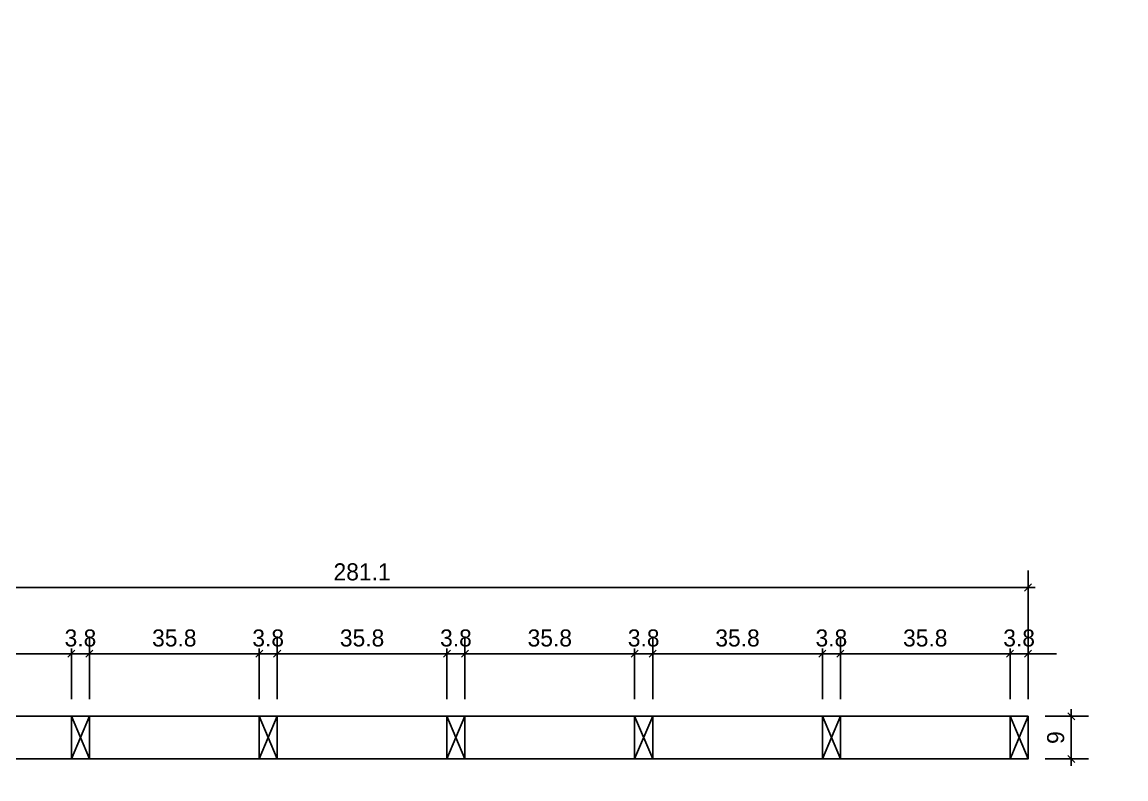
# Model space of a CAD drawing. Header units: millimetres. Extents: x 19458 to 19801, y 4351 to 4752.
# Drawn here: x 19584.215 to 19586.545, y 4508.364 to 4509.962 of the extents above; entities that cross this region are included whole.
import ezdxf

# ---------------------------------------------------------------- set-up
doc = ezdxf.new("R2010")
doc.units = ezdxf.units.MM
for name, color, linetype in [('0 @ 0.2', 7, 'Continuous'), ('cotas', 1, 'Continuous'), ('cotas @ 200', 1, 'Continuous'), ('cotas @ 300', 1, 'Continuous'), ('cotas @ 400', 1, 'Continuous'), ('PANELES PARED', 2, 'Continuous')]:
    doc.layers.add(name, color=color, linetype=linetype)
doc.styles.add('century gothic', font='GOTHIC.TTF')
doc.styles.add('COTAS SMC', font='GOTHIC.TTF')
doc.dimstyles.new('ANOTATIVE 100 SMCONSTRUCCIONES', dxfattribs={"dimscale": 0, "dimtxt": 0.18, "dimasz": 0.15, "dimexe": 0.18, "dimexo": 0.09, "dimgap": 0.1, "dimtad": 1, "dimzin": 0, "dimdsep": 46, "dimtxsty": 'century gothic', "dimblk1": 'FLECHA1', "dimblk2": 'FLECHA1', "dimsah": 1, "dimcen": 0.18, "dimdle": 0.075, "dimclrd": 1, "dimclre": 1, "dimclrt": 2, "dimaunit": 1, "dimadec": 0, "dimazin": 0, "dimtfac": 0.75, "dimtix": 1, "dimtmove": 2, "dimatfit": 3, "dimfxl": 0.09, "dimtvp": 1.5, "dimtfill": 1, "dimtolj": 1, "dimtzin": 0, "dimarcsym": 0})
doc.dimstyles.new('ANOTATIVE CM SMCONSTRUCCIONES', dxfattribs={"dimscale": 0, "dimtxt": 0.18, "dimasz": 0.15, "dimexe": 0.18, "dimexo": 0.18, "dimgap": 0.07, "dimtad": 1, "dimdec": 1, "dimlfac": 100, "dimdsep": 46, "dimtxsty": 'century gothic', "dimblk1": 'FLECHA1', "dimblk2": 'FLECHA1', "dimsah": 1, "dimcen": 0.18, "dimdle": 0.075, "dimclrd": 1, "dimclre": 1, "dimclrt": 2, "dimaunit": 1, "dimadec": 0, "dimazin": 2, "dimtfac": 0.75, "dimtdec": 1, "dimtix": 1, "dimtmove": 2, "dimatfit": 3, "dimfxl": 0.09, "dimtvp": 1.5, "dimtfill": 1, "dimtolj": 1, "dimtzin": 0, "dimarcsym": 0})
doc.dimstyles.new('PIES SMCONSTRUCCIONES', dxfattribs={"dimscale": 0, "dimtxt": 0.18, "dimasz": 0.2, "dimexe": 0.18, "dimexo": 0, "dimgap": 0.1, "dimtad": 1, "dimdec": 0, "dimlfac": 39.370079, "dimzin": 0, "dimdsep": 46, "dimlunit": 4, "dimtxsty": 'COTAS SMC', "dimblk1": 'FLECHA1', "dimblk2": 'FLECHA1', "dimsah": 1, "dimcen": 0.2, "dimdle": 0.075, "dimclrd": 1, "dimclre": 1, "dimclrt": 2, "dimaunit": 1, "dimadec": 0, "dimazin": 0, "dimtfac": 0.75, "dimtdec": 0, "dimtix": 1, "dimtmove": 2, "dimatfit": 3, "dimfxl": 0.09, "dimtvp": 1.5, "dimtfill": 1, "dimtolj": 1, "dimtzin": 0, "dimarcsym": 0})

# ---------------------------------------------------------------- blocks, each defined once
blk = doc.blocks.new('FLECHA1')
at = {"color": 4}
blk.add_line((-0.246176, -0.248081), (0.248081, 0.25), dxfattribs=at)
at = {"color": 1}
blk.add_line((-1, 0), (0.496162, 0), dxfattribs=at)
blk = doc.blocks.new('*D1758')
at = {"layer": 'cotas', "color": 1, "lineweight": -2, "transparency": 16777216}
for p, q in [((19614.326, 4580.8448), (19614.326, 4610.8448)), ((19597.9836, 4550.8448), (19578.326, 4550.8448)), ((19614.326, 4548.4298), (19614.326, 4550.8448)), ((19597.5339, 4548.4298), (19578.326, 4548.4298)), ((19614.326, 4518.4298), (19614.326, 4488.4298))]:
    blk.add_line(p, q, dxfattribs=at)
at = {"layer": 'Defpoints', "color": 0, "transparency": 16777216}
for p in [(19614.326, 4550.8448), (19615.9836, 4550.8448), (19615.5339, 4548.4298)]:
    blk.add_point(p, dxfattribs=at)
at = {"layer": 'cotas', "color": 1, "lineweight": -2, "transparency": 16777216, "xscale": 30, "yscale": 30, "zscale": 30}
for p, rotation in [((19614.326, 4550.8448), 270), ((19614.326, 4548.4298), 90)]:
    blk.add_blockref('FLECHA1', p, dxfattribs=dict(at, rotation=rotation))
at = {"layer": 'cotas', "color": 2, "transparency": 16777216, "insert": (19575.5307, 4549.6373), "char_height": 36, "attachment_point": 5, "rotation": 90, "style": 'century gothic', "bg_fill": 3, "box_fill_scale": 1.1, "bg_fill_color": 256, "bg_fill_true_color": 13158600, "bg_fill_transparency": 0}
blk.add_mtext('\\A1;2.42', dxfattribs=at)
blk = doc.blocks.new('*D1775')
at = {"layer": 'cotas', "color": 1, "lineweight": -2, "transparency": 16777216}
for p, q in [((19614.326, 4595.8448), (19614.326, 4640.8448)), ((19588.9836, 4550.8448), (19560.326, 4550.8448)), ((19614.326, 4548.4298), (19614.326, 4550.8448)), ((19588.5339, 4548.4298), (19560.326, 4548.4298)), ((19614.326, 4503.4298), (19614.326, 4458.4298))]:
    blk.add_line(p, q, dxfattribs=at)
at = {"layer": 'Defpoints', "color": 0, "transparency": 16777216}
for p in [(19614.326, 4550.8448), (19615.9836, 4550.8448), (19615.5339, 4548.4298)]:
    blk.add_point(p, dxfattribs=at)
at = {"layer": 'cotas', "color": 1, "lineweight": -2, "transparency": 16777216, "xscale": 45, "yscale": 45, "zscale": 45}
for p, rotation in [((19614.326, 4550.8448), 270), ((19614.326, 4548.4298), 90)]:
    blk.add_blockref('FLECHA1', p, dxfattribs=dict(at, rotation=rotation))
at = {"layer": 'cotas', "color": 2, "transparency": 16777216, "insert": (19556.133, 4549.6373), "char_height": 54, "attachment_point": 5, "rotation": 90, "style": 'century gothic', "bg_fill": 3, "box_fill_scale": 1.1, "bg_fill_color": 256, "bg_fill_true_color": 13158600, "bg_fill_transparency": 0}
blk.add_mtext('\\A1;2.42', dxfattribs=at)
blk = doc.blocks.new('*D1834')
at = {"layer": 'cotas', "color": 1, "lineweight": -2, "transparency": 16777216}
for p, q in [((19620.0128, 4631.7533), (19620.0128, 4711.7533)), ((19620.4168, 4551.7533), (19548.0128, 4551.7533)), ((19620.0128, 4550.5333), (19620.0128, 4551.7533)), ((19620.4168, 4550.5333), (19548.0128, 4550.5333)), ((19620.0128, 4470.5333), (19620.0128, 4390.5333))]:
    blk.add_line(p, q, dxfattribs=at)
at = {"layer": 'Defpoints', "color": 0, "transparency": 16777216}
for p in [(19620.0128, 4551.7533), (19620.4168, 4551.7533), (19620.4168, 4550.5333)]:
    blk.add_point(p, dxfattribs=at)
at = {"layer": 'cotas', "color": 1, "lineweight": -2, "transparency": 16777216, "xscale": 80, "yscale": 80, "zscale": 80}
for p, rotation in [((19620.0128, 4551.7533), 270), ((19620.0128, 4550.5333), 90)]:
    blk.add_blockref('FLECHA1', p, dxfattribs=dict(at, rotation=rotation))
at = {"layer": 'cotas', "color": 2, "transparency": 16777216, "insert": (19543.1073, 4551.1433), "char_height": 72, "attachment_point": 5, "rotation": 90, "style": 'COTAS SMC', "bg_fill": 3, "box_fill_scale": 1.1, "bg_fill_color": 256, "bg_fill_true_color": 13158600, "bg_fill_transparency": 0}
blk.add_mtext("\\A1;4'", dxfattribs=at)
blk = doc.blocks.new('*D1166')
at = {"color": 1, "lineweight": -2, "transparency": 16777216}
for p, q in [((19586.3745, 4508.4964), (19586.4657, 4508.4964)), ((19586.4297, 4508.4664), (19586.4297, 4508.4364)), ((19586.3745, 4508.4064), (19586.4657, 4508.4064))]:
    blk.add_line(p, q, dxfattribs=at)
at = {"layer": 'Defpoints', "color": 0, "transparency": 16777216}
for p in [(19586.3385, 4508.4964), (19586.3385, 4508.4064), (19586.4297, 4508.4064)]:
    blk.add_point(p, dxfattribs=at)
at = {"color": 1, "lineweight": -2, "transparency": 16777216, "xscale": 0.03, "yscale": 0.03, "zscale": 0.03}
for p, rotation in [((19586.4297, 4508.4964), 90), ((19586.4297, 4508.4064), 270)]:
    blk.add_blockref('FLECHA1', p, dxfattribs=dict(at, rotation=rotation))
at = {"color": 2, "transparency": 16777216, "insert": (19586.3968, 4508.4514), "char_height": 0.036, "attachment_point": 5, "rotation": 90, "style": 'century gothic', "bg_fill": 3, "box_fill_scale": 1.1, "bg_fill_color": 256, "bg_fill_true_color": 13158600, "bg_fill_transparency": 0}
blk.add_mtext('\\A1;9', dxfattribs=at)
blk = doc.blocks.new('PZ1')
at = {"layer": 'PANELES PARED'}
for p, q in [((19503.9863, 4507.8495), (19504.0243, 4507.7595)), ((19503.9863, 4507.7595), (19504.0243, 4507.8495))]:
    blk.add_line(p, q, dxfattribs=at)
blk.add_lwpolyline([(19503.9863, 4507.7595), (19504.0243, 4507.7595), (19504.0243, 4507.8495), (19503.9863, 4507.8495)], close=True, dxfattribs=at)
blk = doc.blocks.new('*D1189')
at = {"color": 1, "lineweight": -2, "transparency": 16777216}
for p, q in [((19583.9612, 4508.5324), (19583.9612, 4508.6646)), ((19584.3194, 4508.5324), (19584.3194, 4508.6646)), ((19583.9912, 4508.6286), (19584.2894, 4508.6286))]:
    blk.add_line(p, q, dxfattribs=at)
at = {"layer": 'Defpoints', "color": 0, "transparency": 16777216}
for p in [(19584.3194, 4508.6286), (19583.9612, 4508.4964), (19584.3194, 4508.4964)]:
    blk.add_point(p, dxfattribs=at)
at = {"color": 1, "lineweight": -2, "transparency": 16777216, "xscale": 0.03, "yscale": 0.03, "zscale": 0.03, "rotation": 180}
blk.add_blockref('FLECHA1', (19583.9612, 4508.6286), dxfattribs=at)
at = {"color": 1, "lineweight": -2, "transparency": 16777216, "xscale": 0.03, "yscale": 0.03, "zscale": 0.03}
blk.add_blockref('FLECHA1', (19584.3194, 4508.6286), dxfattribs=at)
at = {"color": 2, "transparency": 16777216, "insert": (19584.1403, 4508.6615), "char_height": 0.036, "attachment_point": 5, "style": 'century gothic', "bg_fill": 3, "box_fill_scale": 1.1, "bg_fill_color": 256, "bg_fill_true_color": 13158600, "bg_fill_transparency": 0}
blk.add_mtext('\\A1;35.8', dxfattribs=at)
blk = doc.blocks.new('*D1190')
at = {"color": 1, "lineweight": -2, "transparency": 16777216}
for p, q in [((19584.3194, 4508.5324), (19584.3194, 4508.6646)), ((19584.3574, 4508.5324), (19584.3574, 4508.6646)), ((19584.2894, 4508.6286), (19584.2594, 4508.6286)), ((19584.3194, 4508.6286), (19584.3574, 4508.6286)), ((19584.3874, 4508.6286), (19584.4174, 4508.6286))]:
    blk.add_line(p, q, dxfattribs=at)
at = {"layer": 'Defpoints', "color": 0, "transparency": 16777216}
for p in [(19584.3194, 4508.4964), (19584.3574, 4508.4964)]:
    blk.add_point(p, dxfattribs=at)
at = {"color": 1, "lineweight": -2, "transparency": 16777216, "xscale": 0.03, "yscale": 0.03, "zscale": 0.03}
blk.add_blockref('FLECHA1', (19584.3194, 4508.6286), dxfattribs=at)
at = {"color": 1, "lineweight": -2, "transparency": 16777216, "xscale": 0.03, "yscale": 0.03, "zscale": 0.03, "rotation": 180}
blk.add_blockref('FLECHA1', (19584.3574, 4508.6286), dxfattribs=at)
at = {"color": 2, "transparency": 16777216, "insert": (19584.3384, 4508.6615), "char_height": 0.036, "attachment_point": 5, "style": 'century gothic', "bg_fill": 3, "box_fill_scale": 1.1, "bg_fill_color": 256, "bg_fill_true_color": 13158600, "bg_fill_transparency": 0}
blk.add_mtext('\\A1;3.8', dxfattribs=at)
at = {"layer": 'Defpoints', "color": 0, "transparency": 16777216}
blk.add_point((19584.3574, 4508.6286), dxfattribs=at)
blk = doc.blocks.new('*D1191')
at = {"color": 1, "lineweight": -2, "transparency": 16777216}
for p, q in [((19584.3574, 4508.5324), (19584.3574, 4508.6646)), ((19584.7156, 4508.5324), (19584.7156, 4508.6646)), ((19584.3874, 4508.6286), (19584.6856, 4508.6286))]:
    blk.add_line(p, q, dxfattribs=at)
at = {"layer": 'Defpoints', "color": 0, "transparency": 16777216}
for p in [(19584.7156, 4508.6286), (19584.3574, 4508.4964), (19584.7156, 4508.4964)]:
    blk.add_point(p, dxfattribs=at)
at = {"color": 1, "lineweight": -2, "transparency": 16777216, "xscale": 0.03, "yscale": 0.03, "zscale": 0.03, "rotation": 180}
blk.add_blockref('FLECHA1', (19584.3574, 4508.6286), dxfattribs=at)
at = {"color": 1, "lineweight": -2, "transparency": 16777216, "xscale": 0.03, "yscale": 0.03, "zscale": 0.03}
blk.add_blockref('FLECHA1', (19584.7156, 4508.6286), dxfattribs=at)
at = {"color": 2, "transparency": 16777216, "insert": (19584.5365, 4508.6615), "char_height": 0.036, "attachment_point": 5, "style": 'century gothic', "bg_fill": 3, "box_fill_scale": 1.1, "bg_fill_color": 256, "bg_fill_true_color": 13158600, "bg_fill_transparency": 0}
blk.add_mtext('\\A1;35.8', dxfattribs=at)
blk = doc.blocks.new('*D1192')
at = {"color": 1, "lineweight": -2, "transparency": 16777216}
for p, q in [((19584.7156, 4508.5324), (19584.7156, 4508.6646)), ((19584.7536, 4508.5324), (19584.7536, 4508.6646)), ((19584.6856, 4508.6286), (19584.6556, 4508.6286)), ((19584.7156, 4508.6286), (19584.7536, 4508.6286)), ((19584.7836, 4508.6286), (19584.8136, 4508.6286))]:
    blk.add_line(p, q, dxfattribs=at)
at = {"layer": 'Defpoints', "color": 0, "transparency": 16777216}
for p in [(19584.7156, 4508.4964), (19584.7536, 4508.4964)]:
    blk.add_point(p, dxfattribs=at)
at = {"color": 1, "lineweight": -2, "transparency": 16777216, "xscale": 0.03, "yscale": 0.03, "zscale": 0.03}
blk.add_blockref('FLECHA1', (19584.7156, 4508.6286), dxfattribs=at)
at = {"color": 1, "lineweight": -2, "transparency": 16777216, "xscale": 0.03, "yscale": 0.03, "zscale": 0.03, "rotation": 180}
blk.add_blockref('FLECHA1', (19584.7536, 4508.6286), dxfattribs=at)
at = {"color": 2, "transparency": 16777216, "insert": (19584.7346, 4508.6615), "char_height": 0.036, "attachment_point": 5, "style": 'century gothic', "bg_fill": 3, "box_fill_scale": 1.1, "bg_fill_color": 256, "bg_fill_true_color": 13158600, "bg_fill_transparency": 0}
blk.add_mtext('\\A1;3.8', dxfattribs=at)
at = {"layer": 'Defpoints', "color": 0, "transparency": 16777216}
blk.add_point((19584.7536, 4508.6286), dxfattribs=at)
blk = doc.blocks.new('*D1178')
at = {"color": 1, "lineweight": -2, "transparency": 16777216}
for p, q in [((19584.7536, 4508.5324), (19584.7536, 4508.6646)), ((19585.1119, 4508.5324), (19585.1119, 4508.6646)), ((19584.7836, 4508.6286), (19585.0819, 4508.6286))]:
    blk.add_line(p, q, dxfattribs=at)
at = {"layer": 'Defpoints', "color": 0, "transparency": 16777216}
for p in [(19585.1119, 4508.6286), (19584.7536, 4508.4964), (19585.1119, 4508.4964)]:
    blk.add_point(p, dxfattribs=at)
at = {"color": 1, "lineweight": -2, "transparency": 16777216, "xscale": 0.03, "yscale": 0.03, "zscale": 0.03, "rotation": 180}
blk.add_blockref('FLECHA1', (19584.7536, 4508.6286), dxfattribs=at)
at = {"color": 1, "lineweight": -2, "transparency": 16777216, "xscale": 0.03, "yscale": 0.03, "zscale": 0.03}
blk.add_blockref('FLECHA1', (19585.1119, 4508.6286), dxfattribs=at)
at = {"color": 2, "transparency": 16777216, "insert": (19584.9328, 4508.6615), "char_height": 0.036, "attachment_point": 5, "style": 'century gothic', "bg_fill": 3, "box_fill_scale": 1.1, "bg_fill_color": 256, "bg_fill_true_color": 13158600, "bg_fill_transparency": 0}
blk.add_mtext('\\A1;35.8', dxfattribs=at)
blk = doc.blocks.new('*D1179')
at = {"color": 1, "lineweight": -2, "transparency": 16777216}
for p, q in [((19585.1119, 4508.5324), (19585.1119, 4508.6646)), ((19585.1499, 4508.5324), (19585.1499, 4508.6646)), ((19585.0819, 4508.6286), (19585.0519, 4508.6286)), ((19585.1119, 4508.6286), (19585.1499, 4508.6286)), ((19585.1799, 4508.6286), (19585.2099, 4508.6286))]:
    blk.add_line(p, q, dxfattribs=at)
at = {"layer": 'Defpoints', "color": 0, "transparency": 16777216}
for p in [(19585.1119, 4508.4964), (19585.1499, 4508.4964)]:
    blk.add_point(p, dxfattribs=at)
at = {"color": 1, "lineweight": -2, "transparency": 16777216, "xscale": 0.03, "yscale": 0.03, "zscale": 0.03}
blk.add_blockref('FLECHA1', (19585.1119, 4508.6286), dxfattribs=at)
at = {"color": 1, "lineweight": -2, "transparency": 16777216, "xscale": 0.03, "yscale": 0.03, "zscale": 0.03, "rotation": 180}
blk.add_blockref('FLECHA1', (19585.1499, 4508.6286), dxfattribs=at)
at = {"color": 2, "transparency": 16777216, "insert": (19585.1309, 4508.6615), "char_height": 0.036, "attachment_point": 5, "style": 'century gothic', "bg_fill": 3, "box_fill_scale": 1.1, "bg_fill_color": 256, "bg_fill_true_color": 13158600, "bg_fill_transparency": 0}
blk.add_mtext('\\A1;3.8', dxfattribs=at)
at = {"layer": 'Defpoints', "color": 0, "transparency": 16777216}
blk.add_point((19585.1499, 4508.6286), dxfattribs=at)
blk = doc.blocks.new('*D1180')
at = {"color": 1, "lineweight": -2, "transparency": 16777216}
for p, q in [((19585.1499, 4508.5324), (19585.1499, 4508.6646)), ((19585.5081, 4508.5324), (19585.5081, 4508.6646)), ((19585.1799, 4508.6286), (19585.4781, 4508.6286))]:
    blk.add_line(p, q, dxfattribs=at)
at = {"layer": 'Defpoints', "color": 0, "transparency": 16777216}
for p in [(19585.5081, 4508.6286), (19585.1499, 4508.4964), (19585.5081, 4508.4964)]:
    blk.add_point(p, dxfattribs=at)
at = {"color": 1, "lineweight": -2, "transparency": 16777216, "xscale": 0.03, "yscale": 0.03, "zscale": 0.03, "rotation": 180}
blk.add_blockref('FLECHA1', (19585.1499, 4508.6286), dxfattribs=at)
at = {"color": 1, "lineweight": -2, "transparency": 16777216, "xscale": 0.03, "yscale": 0.03, "zscale": 0.03}
blk.add_blockref('FLECHA1', (19585.5081, 4508.6286), dxfattribs=at)
at = {"color": 2, "transparency": 16777216, "insert": (19585.329, 4508.6615), "char_height": 0.036, "attachment_point": 5, "style": 'century gothic', "bg_fill": 3, "box_fill_scale": 1.1, "bg_fill_color": 256, "bg_fill_true_color": 13158600, "bg_fill_transparency": 0}
blk.add_mtext('\\A1;35.8', dxfattribs=at)
blk = doc.blocks.new('*D1181')
at = {"color": 1, "lineweight": -2, "transparency": 16777216}
for p, q in [((19585.5081, 4508.5324), (19585.5081, 4508.6646)), ((19585.5461, 4508.5324), (19585.5461, 4508.6646)), ((19585.4781, 4508.6286), (19585.4481, 4508.6286)), ((19585.5081, 4508.6286), (19585.5461, 4508.6286)), ((19585.5761, 4508.6286), (19585.6061, 4508.6286))]:
    blk.add_line(p, q, dxfattribs=at)
at = {"layer": 'Defpoints', "color": 0, "transparency": 16777216}
for p in [(19585.5081, 4508.4964), (19585.5461, 4508.4964)]:
    blk.add_point(p, dxfattribs=at)
at = {"color": 1, "lineweight": -2, "transparency": 16777216, "xscale": 0.03, "yscale": 0.03, "zscale": 0.03}
blk.add_blockref('FLECHA1', (19585.5081, 4508.6286), dxfattribs=at)
at = {"color": 1, "lineweight": -2, "transparency": 16777216, "xscale": 0.03, "yscale": 0.03, "zscale": 0.03, "rotation": 180}
blk.add_blockref('FLECHA1', (19585.5461, 4508.6286), dxfattribs=at)
at = {"color": 2, "transparency": 16777216, "insert": (19585.5271, 4508.6615), "char_height": 0.036, "attachment_point": 5, "style": 'century gothic', "bg_fill": 3, "box_fill_scale": 1.1, "bg_fill_color": 256, "bg_fill_true_color": 13158600, "bg_fill_transparency": 0}
blk.add_mtext('\\A1;3.8', dxfattribs=at)
at = {"layer": 'Defpoints', "color": 0, "transparency": 16777216}
blk.add_point((19585.5461, 4508.6286), dxfattribs=at)
blk = doc.blocks.new('*D1182')
at = {"color": 1, "lineweight": -2, "transparency": 16777216}
for p, q in [((19585.5461, 4508.5324), (19585.5461, 4508.6646)), ((19585.9043, 4508.5324), (19585.9043, 4508.6646)), ((19585.5761, 4508.6286), (19585.8743, 4508.6286))]:
    blk.add_line(p, q, dxfattribs=at)
at = {"layer": 'Defpoints', "color": 0, "transparency": 16777216}
for p in [(19585.9043, 4508.6286), (19585.5461, 4508.4964), (19585.9043, 4508.4964)]:
    blk.add_point(p, dxfattribs=at)
at = {"color": 1, "lineweight": -2, "transparency": 16777216, "xscale": 0.03, "yscale": 0.03, "zscale": 0.03, "rotation": 180}
blk.add_blockref('FLECHA1', (19585.5461, 4508.6286), dxfattribs=at)
at = {"color": 1, "lineweight": -2, "transparency": 16777216, "xscale": 0.03, "yscale": 0.03, "zscale": 0.03}
blk.add_blockref('FLECHA1', (19585.9043, 4508.6286), dxfattribs=at)
at = {"color": 2, "transparency": 16777216, "insert": (19585.7252, 4508.6615), "char_height": 0.036, "attachment_point": 5, "style": 'century gothic', "bg_fill": 3, "box_fill_scale": 1.1, "bg_fill_color": 256, "bg_fill_true_color": 13158600, "bg_fill_transparency": 0}
blk.add_mtext('\\A1;35.8', dxfattribs=at)
blk = doc.blocks.new('*D1183')
at = {"color": 1, "lineweight": -2, "transparency": 16777216}
for p, q in [((19585.9043, 4508.5324), (19585.9043, 4508.6646)), ((19585.9423, 4508.5324), (19585.9423, 4508.6646)), ((19585.8743, 4508.6286), (19585.8443, 4508.6286)), ((19585.9043, 4508.6286), (19585.9423, 4508.6286)), ((19585.9723, 4508.6286), (19586.0023, 4508.6286))]:
    blk.add_line(p, q, dxfattribs=at)
at = {"layer": 'Defpoints', "color": 0, "transparency": 16777216}
for p in [(19585.9043, 4508.4964), (19585.9423, 4508.4964)]:
    blk.add_point(p, dxfattribs=at)
at = {"color": 1, "lineweight": -2, "transparency": 16777216, "xscale": 0.03, "yscale": 0.03, "zscale": 0.03}
blk.add_blockref('FLECHA1', (19585.9043, 4508.6286), dxfattribs=at)
at = {"color": 1, "lineweight": -2, "transparency": 16777216, "xscale": 0.03, "yscale": 0.03, "zscale": 0.03, "rotation": 180}
blk.add_blockref('FLECHA1', (19585.9423, 4508.6286), dxfattribs=at)
at = {"color": 2, "transparency": 16777216, "insert": (19585.9233, 4508.6615), "char_height": 0.036, "attachment_point": 5, "style": 'century gothic', "bg_fill": 3, "box_fill_scale": 1.1, "bg_fill_color": 256, "bg_fill_true_color": 13158600, "bg_fill_transparency": 0}
blk.add_mtext('\\A1;3.8', dxfattribs=at)
at = {"layer": 'Defpoints', "color": 0, "transparency": 16777216}
blk.add_point((19585.9423, 4508.6286), dxfattribs=at)
blk = doc.blocks.new('*D1184')
at = {"color": 1, "lineweight": -2, "transparency": 16777216}
for p, q in [((19585.9423, 4508.5324), (19585.9423, 4508.6646)), ((19586.3005, 4508.5324), (19586.3005, 4508.6646)), ((19585.9723, 4508.6286), (19586.2705, 4508.6286))]:
    blk.add_line(p, q, dxfattribs=at)
at = {"layer": 'Defpoints', "color": 0, "transparency": 16777216}
for p in [(19586.3005, 4508.6286), (19585.9423, 4508.4964), (19586.3005, 4508.4964)]:
    blk.add_point(p, dxfattribs=at)
at = {"color": 1, "lineweight": -2, "transparency": 16777216, "xscale": 0.03, "yscale": 0.03, "zscale": 0.03, "rotation": 180}
blk.add_blockref('FLECHA1', (19585.9423, 4508.6286), dxfattribs=at)
at = {"color": 1, "lineweight": -2, "transparency": 16777216, "xscale": 0.03, "yscale": 0.03, "zscale": 0.03}
blk.add_blockref('FLECHA1', (19586.3005, 4508.6286), dxfattribs=at)
at = {"color": 2, "transparency": 16777216, "insert": (19586.1214, 4508.6615), "char_height": 0.036, "attachment_point": 5, "style": 'century gothic', "bg_fill": 3, "box_fill_scale": 1.1, "bg_fill_color": 256, "bg_fill_true_color": 13158600, "bg_fill_transparency": 0}
blk.add_mtext('\\A1;35.8', dxfattribs=at)
blk = doc.blocks.new('*D1185')
at = {"color": 1, "lineweight": -2, "transparency": 16777216}
for p, q in [((19586.3005, 4508.5324), (19586.3005, 4508.6646)), ((19586.3385, 4508.5324), (19586.3385, 4508.6646)), ((19586.2705, 4508.6286), (19586.2405, 4508.6286)), ((19586.3005, 4508.6286), (19586.3385, 4508.6286)), ((19586.3685, 4508.6286), (19586.3985, 4508.6286))]:
    blk.add_line(p, q, dxfattribs=at)
at = {"layer": 'Defpoints', "color": 0, "transparency": 16777216}
for p in [(19586.3005, 4508.4964), (19586.3385, 4508.4964)]:
    blk.add_point(p, dxfattribs=at)
at = {"color": 1, "lineweight": -2, "transparency": 16777216, "xscale": 0.03, "yscale": 0.03, "zscale": 0.03}
blk.add_blockref('FLECHA1', (19586.3005, 4508.6286), dxfattribs=at)
at = {"color": 1, "lineweight": -2, "transparency": 16777216, "xscale": 0.03, "yscale": 0.03, "zscale": 0.03, "rotation": 180}
blk.add_blockref('FLECHA1', (19586.3385, 4508.6286), dxfattribs=at)
at = {"color": 2, "transparency": 16777216, "insert": (19586.3195, 4508.6615), "char_height": 0.036, "attachment_point": 5, "style": 'century gothic', "bg_fill": 3, "box_fill_scale": 1.1, "bg_fill_color": 256, "bg_fill_true_color": 13158600, "bg_fill_transparency": 0}
blk.add_mtext('\\A1;3.8', dxfattribs=at)
at = {"layer": 'Defpoints', "color": 0, "transparency": 16777216}
blk.add_point((19586.3385, 4508.6286), dxfattribs=at)
blk = doc.blocks.new('*D1193')
at = {"color": 1, "lineweight": -2, "transparency": 16777216}
for p, q in [((19583.527, 4508.5324), (19583.527, 4508.8042)), ((19586.3385, 4508.5324), (19586.3385, 4508.8042)), ((19583.557, 4508.7682), (19586.3085, 4508.7682))]:
    blk.add_line(p, q, dxfattribs=at)
at = {"layer": 'Defpoints', "color": 0, "transparency": 16777216}
for p in [(19586.3385, 4508.7682), (19583.527, 4508.4964), (19586.3385, 4508.4964)]:
    blk.add_point(p, dxfattribs=at)
at = {"color": 1, "lineweight": -2, "transparency": 16777216, "xscale": 0.03, "yscale": 0.03, "zscale": 0.03, "rotation": 180}
blk.add_blockref('FLECHA1', (19583.527, 4508.7682), dxfattribs=at)
at = {"color": 1, "lineweight": -2, "transparency": 16777216, "xscale": 0.03, "yscale": 0.03, "zscale": 0.03}
blk.add_blockref('FLECHA1', (19586.3385, 4508.7682), dxfattribs=at)
at = {"color": 2, "transparency": 16777216, "insert": (19584.9328, 4508.8011), "char_height": 0.036, "attachment_point": 5, "style": 'century gothic', "bg_fill": 3, "box_fill_scale": 1.1, "bg_fill_color": 256, "bg_fill_true_color": 13158600, "bg_fill_transparency": 0}
blk.add_mtext('\\A1;281.1', dxfattribs=at)
blk = doc.blocks.new('*U1906')
at = {"layer": 'cotas @ 200'}
dim = blk.add_linear_dim(base=(19614.3260382735, 4550.8448237801), p1=(19615.5338597089, 4548.4298237801), p2=(19615.9836080801, 4550.8448237801), angle=90, dimstyle='ANOTATIVE 100 SMCONSTRUCCIONES', override={"dimscale": 200, "dimtix": 1, "dimtofl": 1, "dimtmove": 1, "dimatfit": 1}, dxfattribs=at)
dim.commit()
dim.dimension.update_dxf_attribs({"geometry": '*D1758', "text_midpoint": (19575.5306609792, 4549.6373237801)})
at = {"layer": 'cotas @ 300'}
dim = blk.add_linear_dim(base=(19614.3260382735, 4550.8448237801), p1=(19615.5338597089, 4548.4298237801), p2=(19615.9836080801, 4550.8448237801), angle=90, dimstyle='ANOTATIVE 100 SMCONSTRUCCIONES', override={"dimscale": 300, "dimtix": 1, "dimtofl": 1, "dimtmove": 1, "dimatfit": 1}, dxfattribs=at)
dim.commit()
dim.dimension.update_dxf_attribs({"geometry": '*D1775', "text_midpoint": (19556.132972332, 4549.6373237801)})
blk = doc.blocks.new('*U1908')
at = {"layer": 'cotas @ 400'}
dim = blk.add_linear_dim(base=(19620.0128, 4551.7533), p1=(19620.4168, 4550.5333), p2=(19620.4168, 4551.7533), angle=90, dimstyle='PIES SMCONSTRUCCIONES', override={"dimscale": 400, "dimtix": 1, "dimtofl": 1, "dimtmove": 2, "dimatfit": 3}, dxfattribs=at)
dim.commit()
dim.dimension.update_dxf_attribs({"geometry": '*D1834', "text_midpoint": (19543.1073, 4551.1433)})

msp = doc.modelspace()

# ---------------------------------------------------------------- block references
at = {"layer": 'cotas'}
msp.add_blockref('*U1906', (0, 0), dxfattribs=at)

# ---------------------------------------------------------------- next in the draw order: block references
msp.add_blockref('*U1908', (0, 0), dxfattribs=at)

# ---------------------------------------------------------------- next in the draw order: linework, layer by layer
at = {"layer": 'PANELES PARED'}
msp.add_lwpolyline([(19583.527, 4508.4964), (19586.3385, 4508.4964), (19586.3385, 4508.4064), (19583.527, 4508.4064)], close=True, dxfattribs=at)

# ---------------------------------------------------------------- next in the draw order: block references
for p in [(80.3331, 0.6469), (80.7294, 0.6469), (81.1256, 0.6469), (81.5218, 0.6469), (81.918, 0.6469)]:
    msp.add_blockref('PZ1', p)

# ---------------------------------------------------------------- next in the draw order: dimensions: what is measured, and where the dimension line sits
at = {"layer": '0 @ 0.2'}
dim = msp.add_linear_dim(base=(19584.3194, 4508.6286), p1=(19583.9612, 4508.4964), p2=(19584.3194, 4508.4964), dimstyle='ANOTATIVE CM SMCONSTRUCCIONES', override={"dimscale": 0.2, "dimtix": 1, "dimtofl": 1, "dimtmove": 2, "dimatfit": 3}, dxfattribs=at)
dim.commit()
dim.dimension.update_dxf_attribs({"geometry": '*D1189', "text_midpoint": (19584.1403, 4508.6615)})
dim = msp.add_linear_dim(base=(19586.4297, 4508.4064), p1=(19586.3385, 4508.4964), p2=(19586.3385, 4508.4064), angle=90, dimstyle='ANOTATIVE CM SMCONSTRUCCIONES', override={"dimscale": 0.2, "dimtix": 1, "dimtofl": 1, "dimtmove": 2, "dimatfit": 3}, dxfattribs=at)
dim.commit()
dim.dimension.update_dxf_attribs({"geometry": '*D1166', "text_midpoint": (19586.3968, 4508.4514)})

# ---------------------------------------------------------------- next in the draw order: block references
msp.add_blockref('PZ1', (82.3142, 0.6469))

# ---------------------------------------------------------------- next in the draw order: dimensions: what is measured, and where the dimension line sits
dim = msp.add_linear_dim(base=(19584.3574, 4508.6286), p1=(19584.3194, 4508.4964), p2=(19584.3574, 4508.4964), dimstyle='ANOTATIVE CM SMCONSTRUCCIONES', override={"dimscale": 0.2, "dimtix": 1, "dimtofl": 1, "dimtmove": 2, "dimatfit": 3}, dxfattribs=at)
dim.commit()
dim.dimension.update_dxf_attribs({"geometry": '*D1190', "text_midpoint": (19584.3384, 4508.6615)})

# ---------------------------------------------------------------- next in the draw order: dimensions: what is measured, and where the dimension line sits
dim = msp.add_linear_dim(base=(19584.7156, 4508.6286), p1=(19584.3574, 4508.4964), p2=(19584.7156, 4508.4964), dimstyle='ANOTATIVE CM SMCONSTRUCCIONES', override={"dimscale": 0.2, "dimtix": 1, "dimtofl": 1, "dimtmove": 2, "dimatfit": 3}, dxfattribs=at)
dim.commit()
dim.dimension.update_dxf_attribs({"geometry": '*D1191', "text_midpoint": (19584.5365, 4508.6615)})

# ---------------------------------------------------------------- next in the draw order: dimensions: what is measured, and where the dimension line sits
dim = msp.add_linear_dim(base=(19584.7536, 4508.6286), p1=(19584.7156, 4508.4964), p2=(19584.7536, 4508.4964), dimstyle='ANOTATIVE CM SMCONSTRUCCIONES', override={"dimscale": 0.2, "dimtix": 1, "dimtofl": 1, "dimtmove": 2, "dimatfit": 3}, dxfattribs=at)
dim.commit()
dim.dimension.update_dxf_attribs({"geometry": '*D1192', "text_midpoint": (19584.7346, 4508.6615)})

# ---------------------------------------------------------------- next in the draw order: dimensions: what is measured, and where the dimension line sits
dim = msp.add_linear_dim(base=(19585.1119, 4508.6286), p1=(19584.7536, 4508.4964), p2=(19585.1119, 4508.4964), dimstyle='ANOTATIVE CM SMCONSTRUCCIONES', override={"dimscale": 0.2, "dimtix": 1, "dimtofl": 1, "dimtmove": 2, "dimatfit": 3}, dxfattribs=at)
dim.commit()
dim.dimension.update_dxf_attribs({"geometry": '*D1178', "text_midpoint": (19584.9328, 4508.6615)})

# ---------------------------------------------------------------- next in the draw order: dimensions: what is measured, and where the dimension line sits
dim = msp.add_linear_dim(base=(19585.1499, 4508.6286), p1=(19585.1119, 4508.4964), p2=(19585.1499, 4508.4964), dimstyle='ANOTATIVE CM SMCONSTRUCCIONES', override={"dimscale": 0.2, "dimtix": 1, "dimtofl": 1, "dimtmove": 2, "dimatfit": 3}, dxfattribs=at)
dim.commit()
dim.dimension.update_dxf_attribs({"geometry": '*D1179', "text_midpoint": (19585.1309, 4508.6615)})

# ---------------------------------------------------------------- next in the draw order: dimensions: what is measured, and where the dimension line sits
dim = msp.add_linear_dim(base=(19585.5081, 4508.6286), p1=(19585.1499, 4508.4964), p2=(19585.5081, 4508.4964), dimstyle='ANOTATIVE CM SMCONSTRUCCIONES', override={"dimscale": 0.2, "dimtix": 1, "dimtofl": 1, "dimtmove": 2, "dimatfit": 3}, dxfattribs=at)
dim.commit()
dim.dimension.update_dxf_attribs({"geometry": '*D1180', "text_midpoint": (19585.329, 4508.6615)})

# ---------------------------------------------------------------- next in the draw order: dimensions: what is measured, and where the dimension line sits
dim = msp.add_linear_dim(base=(19585.5461, 4508.6286), p1=(19585.5081, 4508.4964), p2=(19585.5461, 4508.4964), dimstyle='ANOTATIVE CM SMCONSTRUCCIONES', override={"dimscale": 0.2, "dimtix": 1, "dimtofl": 1, "dimtmove": 2, "dimatfit": 3}, dxfattribs=at)
dim.commit()
dim.dimension.update_dxf_attribs({"geometry": '*D1181', "text_midpoint": (19585.5271, 4508.6615)})

# ---------------------------------------------------------------- next in the draw order: dimensions: what is measured, and where the dimension line sits
dim = msp.add_linear_dim(base=(19585.9043, 4508.6286), p1=(19585.5461, 4508.4964), p2=(19585.9043, 4508.4964), dimstyle='ANOTATIVE CM SMCONSTRUCCIONES', override={"dimscale": 0.2, "dimtix": 1, "dimtofl": 1, "dimtmove": 2, "dimatfit": 3}, dxfattribs=at)
dim.commit()
dim.dimension.update_dxf_attribs({"geometry": '*D1182', "text_midpoint": (19585.7252, 4508.6615)})

# ---------------------------------------------------------------- next in the draw order: dimensions: what is measured, and where the dimension line sits
dim = msp.add_linear_dim(base=(19585.9423, 4508.6286), p1=(19585.9043, 4508.4964), p2=(19585.9423, 4508.4964), dimstyle='ANOTATIVE CM SMCONSTRUCCIONES', override={"dimscale": 0.2, "dimtix": 1, "dimtofl": 1, "dimtmove": 2, "dimatfit": 3}, dxfattribs=at)
dim.commit()
dim.dimension.update_dxf_attribs({"geometry": '*D1183', "text_midpoint": (19585.9233, 4508.6615)})

# ---------------------------------------------------------------- next in the draw order: dimensions: what is measured, and where the dimension line sits
dim = msp.add_linear_dim(base=(19586.3005, 4508.6286), p1=(19585.9423, 4508.4964), p2=(19586.3005, 4508.4964), dimstyle='ANOTATIVE CM SMCONSTRUCCIONES', override={"dimscale": 0.2, "dimtix": 1, "dimtofl": 1, "dimtmove": 2, "dimatfit": 3}, dxfattribs=at)
dim.commit()
dim.dimension.update_dxf_attribs({"geometry": '*D1184', "text_midpoint": (19586.1214, 4508.6615)})

# ---------------------------------------------------------------- next in the draw order: dimensions: what is measured, and where the dimension line sits
dim = msp.add_linear_dim(base=(19586.3385, 4508.6286), p1=(19586.3005, 4508.4964), p2=(19586.3385, 4508.4964), dimstyle='ANOTATIVE CM SMCONSTRUCCIONES', override={"dimscale": 0.2, "dimtix": 1, "dimtofl": 1, "dimtmove": 2, "dimatfit": 3}, dxfattribs=at)
dim.commit()
dim.dimension.update_dxf_attribs({"geometry": '*D1185', "text_midpoint": (19586.3195, 4508.6615)})

# ---------------------------------------------------------------- next in the draw order: dimensions: what is measured, and where the dimension line sits
dim = msp.add_linear_dim(base=(19586.3385, 4508.76822), p1=(19583.52701, 4508.49638), p2=(19586.3385, 4508.49638), dimstyle='ANOTATIVE CM SMCONSTRUCCIONES', override={"dimscale": 0.2, "dimtix": 1, "dimtofl": 1, "dimtmove": 2, "dimatfit": 3}, dxfattribs=at)
dim.commit()
dim.dimension.update_dxf_attribs({"geometry": '*D1193', "text_midpoint": (19584.93275, 4508.80113)})

doc.saveas('drawing.dxf')
